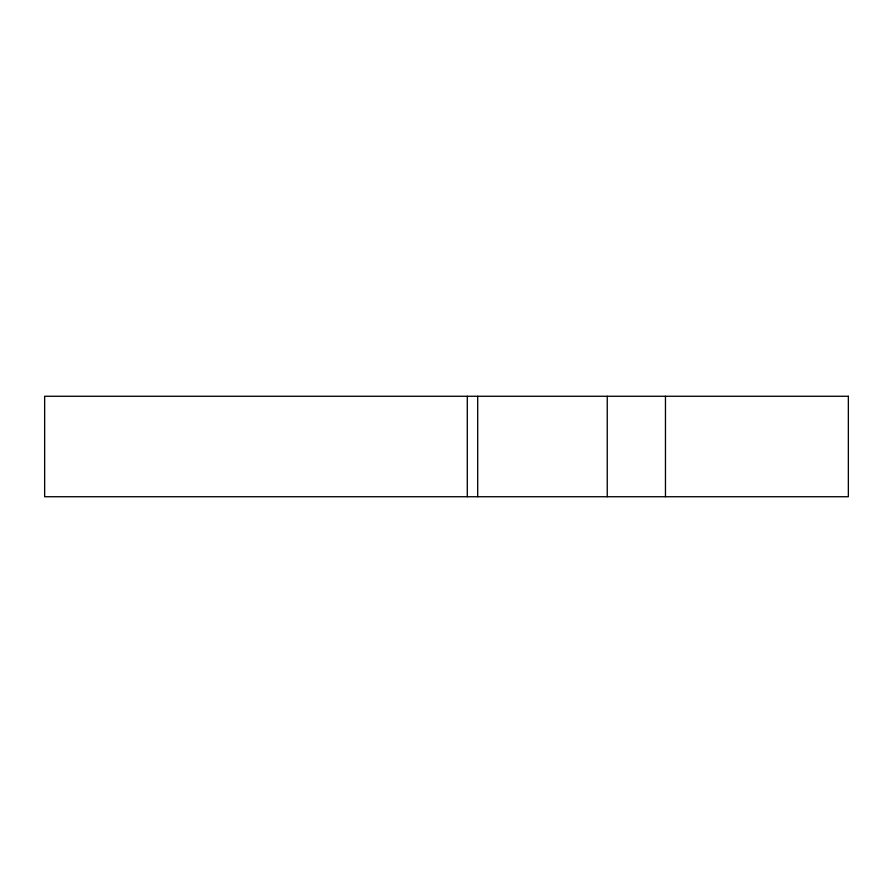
<?xml version="1.0" encoding="UTF-8"?>
<svg xmlns="http://www.w3.org/2000/svg" width="893" height="893" viewBox="0 0 893 893"><rect width="100%" height="100%" fill="white"/><g stroke="black" fill="none" stroke-linecap="round" stroke-linejoin="round"><path stroke-width="1.34" d="M665.464 396.269L665.464 496.731M607.24 396.269L607.24 496.731M477.699 396.269L477.699 496.731M467.296 396.269L467.296 496.731M848.35 396.269L44.65 396.269L44.65 496.731L848.35 496.731L848.35 396.269"/></g></svg>
